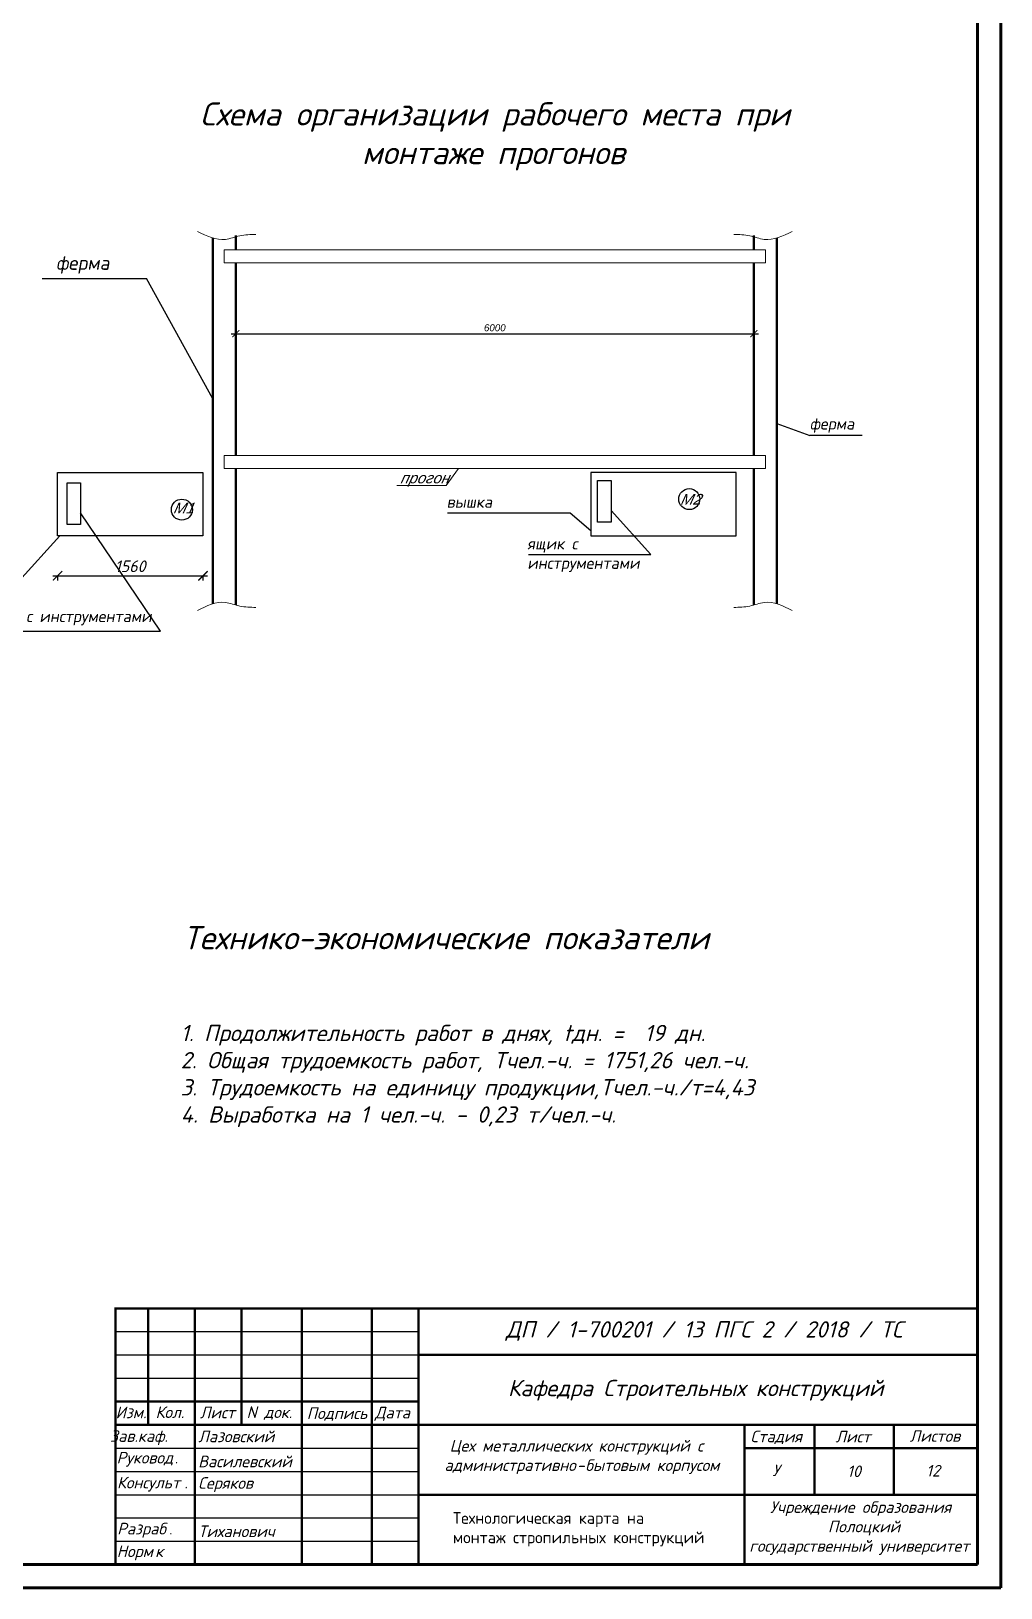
# Model space of a CAD drawing. Header units: millimetres. Extents: x -345369 to 252202, y 74562 to 424723.
# Drawn here: x -279 to 20534, y 277053 to 310470 of the extents above; entities that cross this region are included whole.
import ezdxf

# ---------------------------------------------------------------- set-up
doc = ezdxf.new("R2010")
doc.units = ezdxf.units.MM
doc.layers.add('Dim', color=5, linetype='Continuous')
for name, color, linetype, lineweight in [('Выносные', 250, 'Continuous', 15), ('колонны', 7, 'Continuous', 60), ('стены', 7, 'Continuous', 35), ('Текст-надписи', 10, 'Continuous', 30)]:
    doc.layers.add(name, color=color, linetype=linetype, lineweight=lineweight)
doc.styles.add('1', font='isocpeur.TTF', dxfattribs={"height": 3})
doc.styles.add('250', font='ariali.ttf', dxfattribs={"height": 150})
doc.styles.add('gbcz', font='isocpeur.TTF', dxfattribs={"oblique": 15})
doc.styles.add('PSTUDIO', font='isocpeur.TTF', dxfattribs={"oblique": 10, "height": 350})
doc.styles.get("Standard").update_dxf_attribs({"font": 'isocpeur.TTF', "oblique": 15})
doc.dimstyles.new('250 авы', dxfattribs={"dimtxt": 250, "dimasz": 150, "dimexe": 100, "dimexo": 0.625, "dimgap": 50, "dimtad": 1, "dimlfac": 2, "dimrnd": 1, "dimtxsty": '250', "dimblk": 'ARCHTICK', "dimcen": 2.5, "dimdle": 100, "dimadec": 0, "dimazin": 0, "dimtfac": 1, "dimtmove": 0, "dimatfit": 3, "dimldrblk": 'ARCHTICK', "dimfxl": 1, "dimarcsym": 0})
doc.dimstyles.new('ss50', dxfattribs={"dimtxt": 125, "dimasz": 150, "dimexe": 100, "dimexo": 100, "dimgap": 31.25, "dimtad": 1, "dimdec": 0, "dimdsep": 46, "dimtxsty": 'Standard', "dimblk": 'OBLIQUE', "dimcen": 125, "dimdle": 100, "dimadec": 0, "dimazin": 0, "dimtfac": 1, "dimtdec": 0, "dimtmove": 1, "dimatfit": 3, "dimfxl": 1, "dimarcsym": 0})

# ---------------------------------------------------------------- blocks, each defined once
blk = doc.blocks.new('_ArchTick')
at = {"color": 0, "linetype": 'ByBlock', "const_width": 0.15}
blk.add_lwpolyline([(-0.5, -0.5), (0.5, 0.5)], dxfattribs=at)
blk = doc.blocks.new('*D490')
at = {"layer": 'Defpoints', "color": 0, "ltscale": 500, "transparency": 16777216}
for p in [(15232, 303976), (4112, 301946), (15232, 301946)]:
    blk.add_point(p, dxfattribs=at)
at = {"layer": 'Выносные', "color": 0, "lineweight": -2, "ltscale": 500, "transparency": 16777216}
for p, q in [((4012, 303976), (15332, 303976)), ((4112, 301947), (4112, 304076)), ((15232, 301947), (15232, 304076))]:
    blk.add_line(p, q, dxfattribs=at)
at = {"layer": 'Выносные', "color": 0, "lineweight": -2, "ltscale": 500, "transparency": 16777216, "xscale": 150, "yscale": 150, "zscale": 150, "rotation": 180}
blk.add_blockref('_ArchTick', (4112, 303976), dxfattribs=at)
at = {"layer": 'Выносные', "color": 0, "lineweight": -2, "ltscale": 500, "transparency": 16777216, "xscale": 150, "yscale": 150, "zscale": 150}
blk.add_blockref('_ArchTick', (15232, 303976), dxfattribs=at)
at = {"layer": 'Выносные', "color": 0, "lineweight": 25, "ltscale": 500, "transparency": 16777216, "insert": (9672, 304102), "char_height": 150, "attachment_point": 5, "style": '250'}
blk.add_mtext('6000', dxfattribs=at)
blk = doc.blocks.new('*D491')
at = {"color": 0, "lineweight": -2, "transparency": 16777216}
for p, q in [((-834, 299535), (-834, 301095)), ((-833, 300995), (-934, 300995)), ((-833, 299635), (-934, 299635))]:
    blk.add_line(p, q, dxfattribs=at)
at = {"layer": 'Defpoints', "color": 0, "transparency": 16777216}
for p in [(-834, 300995), (345, 300995), (287, 299635)]:
    blk.add_point(p, dxfattribs=at)
at = {"color": 0, "lineweight": -2, "transparency": 16777216, "xscale": 200, "yscale": 200, "zscale": 200}
for p, rotation in [((-834, 300995), 90), ((-834, 299635), 270)]:
    blk.add_blockref('_ArchTick', p, dxfattribs=dict(at, rotation=rotation))
at = {"color": 0, "transparency": 16777216, "insert": (-1039, 300315), "char_height": 300, "attachment_point": 5, "rotation": 90}
blk.add_mtext('{\\H0.83333x;680}', dxfattribs=at)
blk = doc.blocks.new('*D492')
at = {"color": 0, "lineweight": -2, "transparency": 16777216}
for p, q in [((187, 298778), (3507, 298778)), ((287, 298779), (287, 298678)), ((3407, 298779), (3407, 298678))]:
    blk.add_line(p, q, dxfattribs=at)
at = {"layer": 'Defpoints', "color": 0, "transparency": 16777216}
for p in [(287, 300694), (3407, 300694), (3407, 298778)]:
    blk.add_point(p, dxfattribs=at)
at = {"color": 0, "lineweight": -2, "transparency": 16777216, "xscale": 200, "yscale": 200, "zscale": 200, "rotation": 180}
blk.add_blockref('_ArchTick', (287, 298778), dxfattribs=at)
at = {"color": 0, "lineweight": -2, "transparency": 16777216, "xscale": 200, "yscale": 200, "zscale": 200}
blk.add_blockref('_ArchTick', (3407, 298778), dxfattribs=at)
at = {"color": 0, "transparency": 16777216, "insert": (1847, 298983), "char_height": 300, "attachment_point": 5}
blk.add_mtext('{\\H0.83333x;1560}', dxfattribs=at)

msp = doc.modelspace()

# ---------------------------------------------------------------- linework, layer by layer
at = {"lineweight": 50}
for p, q in [((3617.861253, 301997.171581), (3617.861253, 306031.94814)), ((3617.861253, 306031.94814), (3617.861253, 298175.157371)), ((3617.861253, 298175.157371), (3617.861253, 306031.94814)), ((4111.850995, 305777.62579), (4111.850995, 306082.871797)), ((4111.850995, 305777.62579), (4111.850995, 306051.088541)), ((4111.850995, 306051.088541), (4111.850995, 305777.62579)), ((15231.850995, 305777.62579), (15231.850995, 306082.871797)), ((15231.850995, 305777.62579), (15231.850995, 306051.088541)), ((15231.850995, 306051.088541), (15231.850995, 305777.62579)), ((15725.840736, 301997.171581), (15725.840736, 306031.94814)), ((15725.840736, 306031.94814), (15725.840736, 298175.157371)), ((15725.840736, 298175.157371), (15725.840736, 306031.94814)), ((4111.850995, 301946.247924), (4111.850995, 305497.760386)), ((4111.850995, 305497.760386), (4111.850995, 301358.889081)), ((4111.850995, 301358.889081), (4111.850995, 305497.760386)), ((15231.850995, 301946.247924), (15231.850995, 305497.898268)), ((15231.850995, 305497.898268), (15231.850995, 301358.889081)), ((15231.850995, 301358.889081), (15231.850995, 305497.898268)), ((3617.861253, 302209.93393), (3617.861253, 298175.157371)), ((4111.850995, 302260.857587), (4111.850995, 301358.889081)), ((15231.850995, 302260.857587), (15231.850995, 301358.889081)), ((15725.840736, 302209.93393), (15725.840736, 298175.157371)), ((4111.850995, 301079.023677), (4111.850995, 298152.396143)), ((4111.850995, 301079.023677), (4111.850995, 298156.01697)), ((4111.850995, 298156.01697), (4111.850995, 301079.023677)), ((15231.850995, 301079.161559), (15231.850995, 298152.396143)), ((15231.850995, 301079.161559), (15231.850995, 298156.01697)), ((15231.850995, 298156.01697), (15231.850995, 301079.161559))]:
    msp.add_line(p, q, dxfattribs=at)
for p, q in [((-41.545034, 305159.17797), (2198.031588, 305159.17797)), ((17555.54388, 301793.669115), (16435.755569, 301793.669115)), ((8659.59721, 300130.239212), (11290.556986, 300130.239212)), ((10392.441685, 299234.765342), (13023.401461, 299234.765342)), ((-1593.135498, 297587.662631), (2495.384646, 297587.662631))]:
    msp.add_line(p, q)
at = {"const_width": 50}
for points in [[(1533.506504, 277553.283561), (1533.506504, 277553.283561), (1533.506504, 283053.283561), (20033.506504, 283053.283561)], [(2233.506504, 283053.283561), (2233.506504, 283053.283561), (2233.506504, 280553.283561)], [(3233.506504, 283053.283561), (3233.506504, 283053.283561), (3233.506504, 277553.283561)], [(4233.506504, 283053.283561), (4233.506504, 283053.283561), (4233.506504, 280553.283561)], [(5533.506504, 283053.283561), (5533.506504, 283053.283561), (5533.506504, 277553.283561)], [(7033.506504, 283053.283561), (7033.506504, 283053.283561), (7033.506504, 277553.283561)], [(8033.506504, 283053.283561), (8033.506504, 283053.283561), (8033.506504, 277553.283561)], [(8033.506504, 282053.283561), (20033.506504, 282053.283561)], [(1533.506504, 281053.283561), (1533.506504, 281053.283561), (8033.506504, 281053.283561)], [(8033.506504, 280553.283561), (20033.506504, 280553.283561)], [(15033.506504, 277553.283561), (15033.506504, 277553.283561), (15033.506504, 280553.283561)], [(16533.506504, 280553.283561), (16533.506504, 279053.283561)], [(18233.506504, 280553.283561), (18233.506504, 279053.283561)], [(15033.506504, 280053.283561), (20033.506504, 280053.283561)], [(8033.506504, 279053.283561), (20033.506504, 279053.283561)]]:
    msp.add_lwpolyline(points, dxfattribs=at)
for points in [[(1533.506504, 282553.283561), (1533.506504, 282553.283561), (8033.506504, 282553.283561)], [(1533.506504, 282053.283561), (1533.506504, 282053.283561), (8033.506504, 282053.283561)], [(1533.506504, 281553.283561), (1533.506504, 281553.283561), (8033.506504, 281553.283561)], [(1533.506504, 279553.283561), (1533.506504, 279553.283561), (8033.506504, 279553.283561)], [(1533.506504, 279053.283561), (1533.506504, 279053.283561), (8033.506504, 279053.283561)], [(1533.506504, 278553.283561), (1533.506504, 278553.283561), (8033.506504, 278553.283561)], [(1533.506504, 278053.283561), (1533.506504, 278053.283561), (8033.506504, 278053.283561)]]:
    msp.add_lwpolyline(points)
at = {"color": 0, "ltscale": 100, "const_width": 50}
msp.add_lwpolyline([(1533.506504, 280553.283561), (1533.506504, 280553.283561), (8033.506504, 280553.283561)], dxfattribs=at)
at = {"color": 0, "ltscale": 100}
msp.add_lwpolyline([(1533.506504, 280053.283561), (1533.506504, 280053.283561), (8033.506504, 280053.283561)], dxfattribs=at)
at = {"layer": 'Выносные', "color": 7, "lineweight": 20, "ltscale": 500}
for p, q in [((3864.856124, 305777.62579), (15478.845865, 305777.62579)), ((3864.856124, 305497.901331), (3864.856124, 305777.62579)), ((15478.845865, 305497.901331), (15478.845865, 305777.62579)), ((3864.856124, 301358.889081), (15478.845865, 301358.889081)), ((3864.856124, 301079.164622), (3864.856124, 301358.889081)), ((15478.845865, 301079.164622), (15478.845865, 301358.889081))]:
    msp.add_line(p, q, dxfattribs=at)
at = {"layer": 'Выносные', "color": 7, "lineweight": 25, "ltscale": 500}
for p, q in [((3617.861253, 302576.258786), (2198.031588, 305159.17797)), ((15725.840736, 302050.362168), (16435.755569, 301793.669115)), ((2495.384646, 297587.662631), (783.18381, 300131.628018)), ((11290.556986, 300130.239212), (11732.395742, 299752.185199)), ((13023.401461, 299234.765342), (12167.301043, 300180.638954)), ((-543.930492, 298660.551202), (339.747019, 299634.832161))]:
    msp.add_line(p, q, dxfattribs=at)
for points in [[(3406.91523, 300994.832161), (3406.91523, 299634.832161), (286.91523, 299634.832161), (286.91523, 300994.832161)], [(491.849235, 299879.355158), (491.849235, 300774.85754), (783.18381, 300774.85754), (783.18381, 299879.355158)], [(11732.395742, 300994.832161), (11732.395742, 299634.832161), (14852.395742, 299634.832161), (14852.395742, 300994.832161)], [(11875.966469, 299928.366094), (11875.966469, 300823.868476), (12167.301043, 300823.868476), (12167.301043, 299928.366094)]]:
    msp.add_lwpolyline(points, close=True, dxfattribs=at)
for centre in [(2955.757146, 300198.74879), (13845.776453, 300424.327832)]:
    msp.add_circle(centre, 225.579042, dxfattribs=at)
at = {"layer": 'Выносные', "color": 7, "lineweight": 20, "ltscale": 500}
for points in [[(3288.756933, 306172.253009), (3890.439233, 306000.175226), (4199.207037, 306077.668902), (4541.07288, 306106.589138)], [(16054.945057, 306172.253009), (15453.262756, 306000.175226), (15144.494952, 306077.668902), (14802.62911, 306106.589138)], [(3288.756933, 298034.852503), (3890.439233, 298206.930285), (4199.207037, 298129.436609), (4541.07288, 298100.516373)], [(16054.945057, 298034.852503), (15453.262756, 298206.930285), (15144.494952, 298129.436609), (14802.62911, 298100.516373)]]:
    msp.add_spline(points, degree=3, dxfattribs=at)
at = {"layer": 'колонны', "color": 7, "ltscale": 100}
for p, q in [((20533.506504, 336453.283561), (20533.506504, 277053.283561)), ((20033.506504, 277553.283561), (20033.506504, 335953.283561)), ((20033.506504, 277553.283561), (-61566.493496, 277553.283561)), ((20533.506504, 277053.283561), (-63566.493496, 277053.283561))]:
    msp.add_line(p, q, dxfattribs=at)
at = {"layer": 'стены', "color": 0, "lineweight": 9}
for p, q in [((15478.845865, 305497.901331), (3864.856124, 305497.757324)), ((15478.845865, 301079.164622), (3864.856124, 301079.020615))]:
    msp.add_line(p, q, dxfattribs=at)
at = {"layer": 'Текст-надписи', "color": 0, "lineweight": 15, "ltscale": 500}
for p, q in [((8631.615864, 300713.340585), (8895.246886, 301079.082989)), ((7571.285133, 300713.340585), (8631.615864, 300713.340585))]:
    msp.add_line(p, q, dxfattribs=at)

# ---------------------------------------------------------------- texts
at = {"color": 0, "style": '250', "oblique": 15}
for s, p in [('прогон', (7645.311232, 300763.095411)), ('М2', (13655.840782, 300306.236371)), ('М1', (2771.364028, 300116.636603))]:
    msp.add_text(s, height=230, dxfattribs=at).set_placement(p)
at = {"linetype": 'Continuous', "lineweight": 25, "style": 'gbcz', "oblique": 15}
for s, p in [('Изм.', (1533.506504, 280693.958917)), ('Кол.', (2390.981471, 280699.251075)), ('Лист', (3341.75353, 280692.8483)), ('N док.', (4345.430183, 280699.251075)), ('Подпись', (5636.31887, 280677.30747)), ('Дата', (7097.970435, 280689.714216)), ('Стадия', (15159.61343, 280178.860539)), ('Лист', (16983.774503, 280175.768323)), ('Листов', (18574.78175, 280188.412317)), ('У', (15632.938312, 279451.280576)), ('10', (17231.92281, 279430.741701)), ('12', (18930.92281, 279442.741701))]:
    msp.add_text(s, height=250, dxfattribs=at).set_placement(p)
at = {"color": 7, "lineweight": 25, "style": 'gbcz', "oblique": 15}
for s, p in [('Лазовский', (3305.92281, 280179.241701)), ('Руковод', (1555.187898, 279722.816491)), ('Василевский', (3305.92281, 279641.741701)), ('Консульт', (1563.386848, 279188.882712)), ('Серяков', (3305.92281, 279179.241701)), ('Учреждение образования', (15578.619809, 278662.074481)), ('Разраб', (1568.423413, 278199.603052)), ('Тиханович', (3305.92281, 278141.741701)), ('Полоцкий', (16822.319809, 278245.407814)), ('государственный университет', (15134.819809, 277828.741147)), ('Норм', (1557.413192, 277713.409486)), ('к', (2382.413192, 277713.409486))]:
    msp.add_text(s, height=250, dxfattribs=at).set_placement(p)
at = {"lineweight": 25, "oblique": 15}
for s, p in [('Цех металлических конструкций с', (8703.542743, 279978.922457)), ('административно', (8591.255283, 279562.25579)), ('бытовым корпусом', (11614.941311, 279562.25579)), ('-', (11433.242581, 279562.25579))]:
    msp.add_text(s, height=250, dxfattribs=at).set_placement(p)
at = {"color": 7, "lineweight": 25, "style": 'gbcz'}
for p in [(2805.187898, 279722.816491), (3013.386848, 279188.882712)]:
    msp.add_text('.', height=250, dxfattribs=at).set_placement(p)
at = {"lineweight": 25, "style": 'gbcz'}
msp.add_text('.', height=250, dxfattribs=at).set_placement((2680.923413, 278199.603052))
at = {"lineweight": 25, "attachment_point": 1}
for s, insert, char_height, width in [('\\pi1109.1;Схема организации рабочего места при \\P\\pi4582.7;монтаже прогонов', (2236.804822, 308942.486242), 498, 15025.79205668), ('1. Продолжительность работ в днях, tдн. =  19 дн.\\P2. Общая трудоемкость работ, Tчел.-ч. = 1751,26 чел.-ч.{\\H2.6667x; }\\P3. Трудоемкость на единицу продукции,Tчел.-ч./т=4,43{\\H2.1111x; }\\P4. Выработка на 1 чел.-ч. - 0,23 т/чел.-ч.{\\H2.2963x; }', (2929.935104, 289139.658483), 350, 16662.23330822)]:
    msp.add_mtext(s, dxfattribs=dict(at, insert=insert, char_height=char_height, width=width))
at = {"lineweight": 20, "ltscale": 0.02, "char_height": 350, "width": 12000, "attachment_point": 5, "style": 'gbcz'}
for s, insert in [('{\\Q15;ДП / 1-700201 / 13 ПГС 2 / 2018 / ТС}', (14169.155629, 282565.747316)), ('{\\Q15;Кафедра Строительных конструкций}', (13983.533837, 281295.526767))]:
    msp.add_mtext(s, dxfattribs=dict(at, insert=insert))
at = {"color": 7, "lineweight": 25, "insert": (1411.149132, 280278.815577), "char_height": 250, "width": 20, "attachment_point": 4, "style": 'gbcz'}
msp.add_mtext('{\\Q15; Зав.каф.}', dxfattribs=at)
at = {"lineweight": 30, "insert": (8773.120038, 278677.574024), "char_height": 250, "width": 11795.73053073, "attachment_point": 1, "style": '1'}
msp.add_mtext('Технологическая карта на\\Pмонтаж стропильных конструкций', dxfattribs=at)
at = {"layer": 'Dim', "color": 7, "transparency": 33554687, "oblique": 15}
msp.add_text('Технико-экономические показатели', height=500, dxfattribs=at).set_placement((2979.935104, 290759.658483))
at = {"layer": 'Выносные', "color": 7, "lineweight": 25, "attachment_point": 1, "style": 'PSTUDIO'}
for s, insert, char_height, width in [('ферма', (256.764409, 305646.158762), 300, 4872.56509799), ('ферма', (16433.39421, 302168.187602), 250.16675, 2436.28254899), ('вышка', (8638.830927, 300489.515565), 250.16675, 2436.28254899), ('ящик с инструментами', (10371.675402, 299594.041695), 250.16675, 2436.28254899), ('ящик с инструментами', (-1335.49443, 298033.897369), 250, 4872.56509799)]:
    msp.add_mtext(s, dxfattribs=dict(at, insert=insert, char_height=char_height, width=width))

# ---------------------------------------------------------------- dimensions: what is measured, and where the dimension line sits
at = {"color": 0}
for base, p1, p2, angle, text, picture, middle in [((-833.733714, 300994.832161), (286.91523, 299634.832161), (345.278877, 300994.832161), 90, '{\\H0.83333x;680}', '*D491', (-1038.733214, 300314.832161)), ((3406.91523, 298777.785134), (286.91523, 300694.102076), (3406.91523, 300694.102076), 180, '{\\H0.83333x;1560}', '*D492', (1846.91523, 298982.784634))]:
    dim = msp.add_linear_dim(base=base, p1=p1, p2=p2, angle=angle, text=text, dimstyle='ss50', override={"dimtxt": 300, "dimasz": 200, "dimgap": 80, "dimblk": 'ArchTick', "dimfxl": 1.2, "dimfxlon": 1, "dimarcsym": 2}, dxfattribs=at)
    dim.commit()
    dim.dimension.update_dxf_attribs({"geometry": picture, "text_midpoint": middle})
at = {"layer": 'Выносные', "color": 7, "lineweight": 25, "ltscale": 500}
dim = msp.add_linear_dim(base=(15231.850995, 303975.561896), p1=(4111.850995, 301946.247924), p2=(15231.850995, 301946.247924), angle=180, text='6000', dimstyle='250 авы', dxfattribs=at)
dim.commit()
dim.dimension.update_dxf_attribs({"geometry": '*D490', "text_midpoint": (9671.850995, 304102.147844)})

doc.saveas('drawing.dxf')
